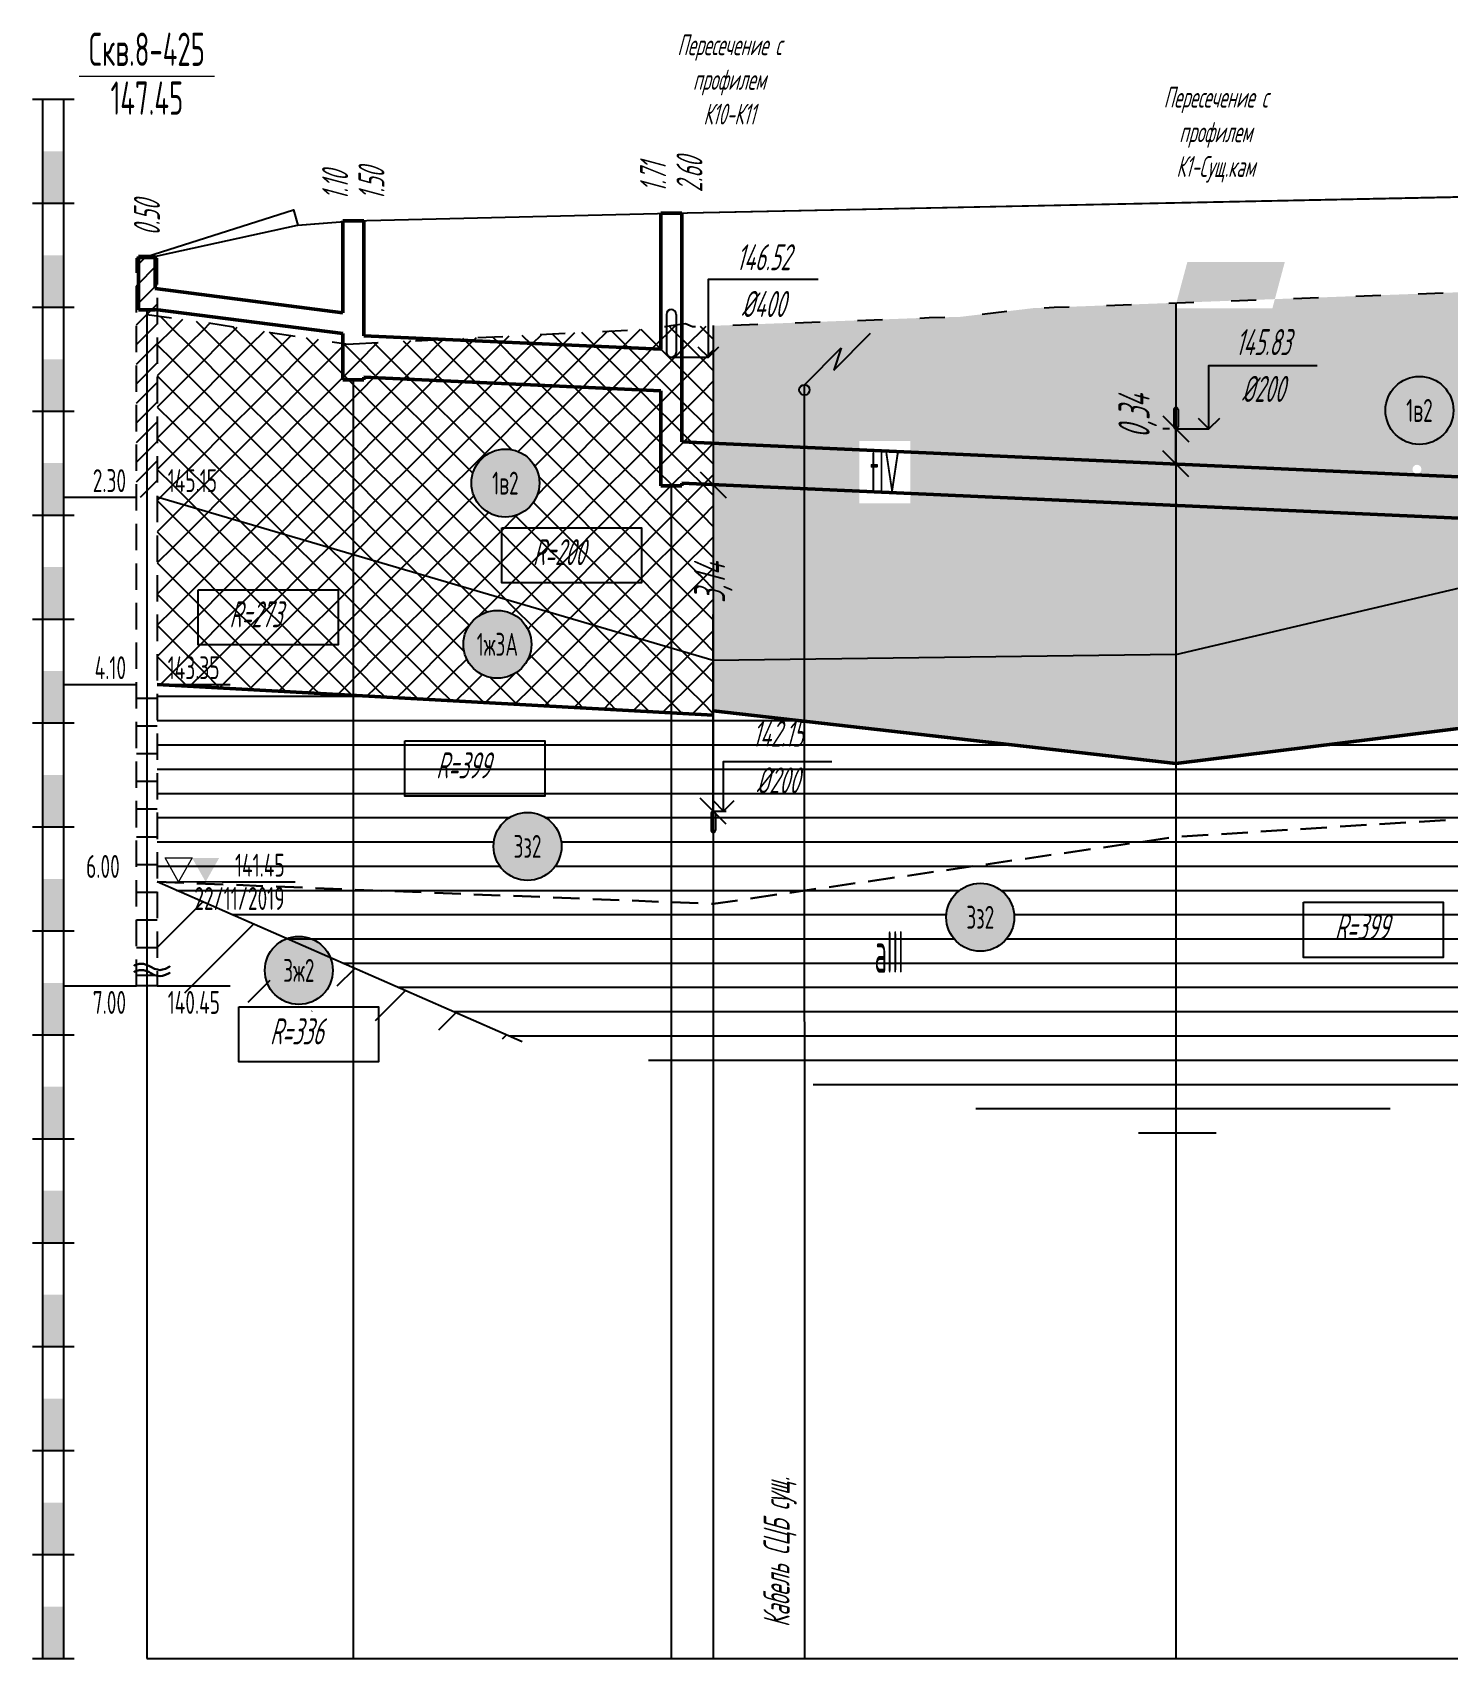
# Model space of a CAD drawing. Header units: metres. Extents: x -30 to 1753, y -860 to 400.
# Drawn here: x 1021.1 to 1157.2, y 130 to 286.4 of the extents above; entities that cross this region are included whole.
import ezdxf
from ezdxf.enums import TextEntityAlignment as Align

# ---------------------------------------------------------------- set-up
doc = ezdxf.new("R2010")
doc.units = ezdxf.units.M
doc.header["$LTSCALE"] = 0.2
doc.linetypes.add('ACAD_ISO03W100', pattern=[30, 12, -18])
doc.linetypes.add('штриховая', pattern=[19.05, 12.7, -6.35])
for name, color, linetype in [('PR_RD', 7, 'Continuous'), ('Линейка', 7, 'Continuous'), ('МГТ_ИГ_Геология', 252, 'Continuous'), ('Примыкания', 7, 'Continuous'), ('Проектная земля', 7, 'Continuous'), ('Таблица', 7, 'Continuous'), ('Трубы', 7, 'Continuous'), ('Узлы', 7, 'Continuous'), ('Чёрная земля', 7, 'ACAD_ISO03W100')]:
    doc.layers.add(name, color=color, linetype=linetype)
doc.styles.add('SPDS', font='SPDS', dxfattribs={"width": 0.7, "oblique": 15, "height": 2.5})
doc.styles.get("Standard").update_dxf_attribs({"font": 'SPDS.shx', "width": 0.7, "oblique": 15, "height": 3})
doc.styles.add('Стиль Simplex', font='simplex.shx')
doc.dimstyles.new('ISO-25', dxfattribs={"dimtxt": 2.5, "dimasz": 2.5, "dimexe": 1.25, "dimexo": 0.625, "dimtad": 1, "dimtxsty": 'Standard', "dimcen": 2.5, "dimadec": 0, "dimazin": 0, "dimtfac": 1, "dimtmove": 0, "dimatfit": 3, "dimfxl": 1, "dimarcsym": 0})
pattern_1 = [(225, (5.591, 581.8943), (3e-16, -3), [2.1213, -2.121341]), (315, (4.091, 583.3943), (3, 0), [2.1213, -2.121341]), (45, (2.591, 581.8943), (0, 3), [2.1213, -2.121341]), (135, (4.091, 580.3943), (-3, 3e-16), [2.1213, -2.121341])]
pattern_2 = [(4e-05, (1032.0937, -1209.7852), (-2e-06, 2.667), [])]

# ---------------------------------------------------------------- blocks, each defined once
blk = doc.blocks.new('_OBLIQUE')
at = {"color": 0, "linetype": 'ByBlock', "lineweight": -2}
blk.add_line((0.5, 0.5), (-0.5, -0.5), dxfattribs=at)
blk = doc.blocks.new('*D11')
at = {"layer": 'Defpoints', "color": 0, "transparency": 16777216}
for p in [(1131.06, 248.3), (1131.07, 248.3), (1131.07, 244.92)]:
    blk.add_point(p, dxfattribs=at)
at = {"layer": 'Примыкания', "color": 0, "lineweight": -2, "transparency": 16777216}
for p, q in [((1130.44, 248.3), (1129.81, 248.3)), ((1131.06, 244.92), (1131.06, 248.3)), ((1130.44, 244.92), (1129.81, 244.92))]:
    blk.add_line(p, q, dxfattribs=at)
at = {"layer": 'Примыкания', "color": 0, "lineweight": -2, "transparency": 16777216, "xscale": 2.5, "yscale": 2.5, "zscale": 2.5}
for p, rotation in [((1131.06, 248.3), 90), ((1131.06, 244.92), 270)]:
    blk.add_blockref('_OBLIQUE', p, dxfattribs=dict(at, rotation=rotation))
at = {"layer": 'Примыкания', "color": 0, "transparency": 16777216, "insert": (1127.39, 249.5), "char_height": 3, "width": 5.1, "attachment_point": 5, "rotation": 90}
blk.add_mtext('0,34', dxfattribs=at)
blk = doc.blocks.new('*D12')
at = {"layer": 'Defpoints', "color": 0, "transparency": 16777216}
for p in [(1086.57, 242.92), (1086.57, 211.53), (1086.57, 211.53)]:
    blk.add_point(p, dxfattribs=at)
at = {"layer": 'Примыкания', "color": 0, "lineweight": -2, "transparency": 16777216}
for p, q in [((1086.57, 242.92), (1086.57, 236.55)), ((1087.19, 242.92), (1087.82, 242.92)), ((1086.57, 211.53), (1086.57, 230.43)), ((1087.19, 211.53), (1087.82, 211.53))]:
    blk.add_line(p, q, dxfattribs=at)
at = {"layer": 'Примыкания', "color": 0, "lineweight": -2, "transparency": 16777216, "xscale": 2.5, "yscale": 2.5, "zscale": 2.5}
for p, rotation in [((1086.57, 242.92), 89.99634965988567), ((1086.57, 211.53), 269.9963496598857)]:
    blk.add_blockref('_OBLIQUE', p, dxfattribs=dict(at, rotation=rotation))
at = {"layer": 'Примыкания', "color": 0, "transparency": 16777216, "insert": (1086.57, 233.49), "char_height": 3, "width": 6.0625, "attachment_point": 5, "rotation": 89.9963}
blk.add_mtext('3,14', dxfattribs=at)
blk = doc.blocks.new('DN')
at = {"linetype": 'Continuous', "lineweight": 30, "flags": 128}
for points in [[(-0.126, -0.007), (-0.117, -0.002), (-0.073, 0.011), (-0.033, 0.011), (0.003, 0), (0.02, -0.007), (0.039, -0.019), (0.074, -0.037), (0.103, -0.043), (0.125, -0.048), (0.151, -0.043), (0.18, -0.036), (0.213, -0.019), (0.223, -0.012)], [(-0.126, -0.068), (-0.117, -0.063), (-0.073, -0.05), (-0.033, -0.05), (0.003, -0.059), (0.02, -0.067), (0.039, -0.079), (0.074, -0.098), (0.103, -0.103), (0.125, -0.108), (0.151, -0.103), (0.18, -0.095), (0.213, -0.079), (0.223, -0.072)]]:
    blk.add_lwpolyline(points, dxfattribs=at)
blk = doc.blocks.new('круг1_-30_2')
at = {"layer": 'МГТ_ИГ_Геология', "true_color": 0xffffff}
blk.add_hatch(color=7, dxfattribs=at).paths.add_polyline_path([(-0.327, 0, 1), (0.327, 0, 1)])
at = {"color": 7, "lineweight": 25}
blk.add_circle((0, 0), 0.327, dxfattribs=at)
at = {"color": 7, "lineweight": 25, "style": 'Стиль Simplex', "width": 0.590909}
blk.add_text('1в2', height=0.22, dxfattribs=at).set_placement((0, 0), align=Align.MIDDLE_CENTER)
blk = doc.blocks.new('круг1_-26_3')
at = {"true_color": 0xffffff}
blk.add_hatch(color=7, dxfattribs=at).paths.add_polyline_path([(-0.327, 0, 1), (0.327, 0, 1)])
at = {"color": 7, "lineweight": 25}
blk.add_circle((0, 0), 0.327, dxfattribs=at)
at = {"color": 7, "lineweight": 25, "style": 'Стиль Simplex', "width": 0.590909}
blk.add_text('1ж3А', height=0.22, dxfattribs=at).set_placement((0, 0), align=Align.MIDDLE_CENTER)
blk = doc.blocks.new('круг3_-25_2')
at = {"true_color": 0xffffff}
blk.add_hatch(color=7, dxfattribs=at).paths.add_polyline_path([(-0.327, 0, 1), (0.327, 0, 1)])
at = {"color": 7, "lineweight": 25}
blk.add_circle((0, 0), 0.327, dxfattribs=at)
at = {"color": 18, "lineweight": 25, "true_color": 0x000000, "style": 'Стиль Simplex', "width": 0.590909}
blk.add_text('3з2', height=0.22, dxfattribs=at).set_placement((0, 0), align=Align.MIDDLE_CENTER)
blk = doc.blocks.new('круг3_-26_2')
at = {"true_color": 0xffffff}
blk.add_hatch(color=7, dxfattribs=at).paths.add_polyline_path([(-0.327, 0, 1), (0.327, 0, 1)])
at = {"color": 7, "lineweight": 25}
blk.add_circle((0, 0), 0.327, dxfattribs=at)
at = {"color": 7, "lineweight": 25, "style": 'Стиль Simplex', "width": 0.590909}
blk.add_text('3ж2', height=0.22, dxfattribs=at).set_placement((0, 0), align=Align.MIDDLE_CENTER)
blk = doc.blocks.new('usl_1')
for p, q in [((2.83, 1.41), (6.36, 4.95)), ((0, 0), (3.54, 3.54)), ((3.54, 3.54), (2.83, 1.41))]:
    blk.add_line(p, q)
blk.add_circle((0, -0.5), 0.5)

msp = doc.modelspace()

# ---------------------------------------------------------------- hatches: boundary and pattern name
at = {"layer": 'МГТ_ИГ_Геология'}
h = msp.add_hatch(dxfattribs=at)
h.set_pattern_fill('CONSIST', color=252, scale=0.42, style=0, pattern_type=2)
h.set_pattern_definition([(45, (1032.0937, -1209.7852), (-0.9429269, 0.9429269), [])])
h.paths.add_polyline_path([(1031.094, 264.715), (1033.094, 264.715), (1033.094, 241.715), (1031.094, 241.715)])
h = msp.add_hatch(dxfattribs=at)
h.set_pattern_fill('GR24', color=256, scale=10, style=0, pattern_type=2)
h.set_pattern_definition(pattern_1)
h.paths.add_polyline_path([(1131.073, 260.423), (1119.371, 259.987), (1117.359, 259.911), (1110.321, 259.07), (1107.348, 258.993), (1086.573, 258.212), (1086.573, 226.008), (1086.575, 226.008), (1131.072, 226.601)])
h.paths.add_polyline_path([(1131.072, 226.601), (1086.575, 226.008), (1086.573, 226.004), (1086.573, 221.169), (1131.071, 216.091)])
h.paths.add_polyline_path([(1169.973, 261.836), (1162.723, 261.616), (1158.847, 261.457), (1131.073, 260.423), (1131.073, 226.601), (1169.973, 235.738)])
edge = h.paths.add_edge_path(flags=16)
edge.add_arc((1154.254, 244.409), 0.431, 0, 360)
h.paths.add_polyline_path([(1169.973, 235.738), (1131.073, 226.601), (1131.073, 216.091), (1169.973, 220.911)])
h.paths.add_polyline_path([(1252.313, 255.078), (1252.313, 265.3), (1250.98, 264.899), (1249.1, 264.778), (1240.038, 264.44), (1221.472, 264.257), (1215.41, 263.9), (1213.851, 263.788), (1191.028, 262.783), (1180.304, 262.284), (1177.828, 262.068), (1169.973, 261.836), (1169.973, 235.738)])
edge = h.paths.add_edge_path()
edge.add_line((1252.313, 255.078), (1169.973, 235.738))
edge.add_line((1169.973, 235.738), (1169.973, 220.911))
edge.add_line((1169.973, 220.911), (1240.25, 229.619))
edge.add_arc((1243.118, 228.041), 3.273, 42.94197, 151.1849, ccw=False)
edge.add_line((1245.514, 230.271), (1252.313, 231.114))
edge.add_line((1252.313, 231.114), (1252.313, 255.078))
edge = h.paths.add_edge_path(flags=16)
edge.add_arc((1198.918, 233.763), 3.273, 0, 360)
h.paths.add_polyline_path([(1100.63, 241.138), (1105.525, 241.138), (1105.525, 247.138), (1100.63, 247.138)], flags=16)
h.paths.add_polyline_path([(1152.188, 242.759), (1156.321, 242.759)], flags=16)
h.paths.add_polyline_path([(1130.976, 259.896), (1140.351, 259.896), (1141.543, 264.345), (1132.168, 264.345)])
h.paths.add_polyline_path([(1182.485, 243.719), (1187.38, 243.719), (1187.38, 249.719), (1182.485, 249.719)], flags=16)
h.paths.add_polyline_path([(1196.016, 232.113), (1201.82, 232.113), (1201.82, 235.413), (1196.016, 235.413)], flags=16)
h = msp.add_hatch(dxfattribs=at)
h.set_pattern_fill('GR24', color=256, scale=10, style=0, pattern_type=2)
h.set_pattern_definition(pattern_1)
h.paths.add_polyline_path([(1082.533, 258.227), (1081.996, 258.159), (1080.352, 257.893), (1051.946, 256.476), (1051.439, 256.445), (1036.112, 258.774), (1033.094, 259.166), (1033.094, 241.715), (1082.533, 227.195)])
h.paths.add_polyline_path([(1069.849, 243.078, -1), (1063.303, 243.078, -1)], flags=16)
h.paths.add_polyline_path([(1033.094, 241.715), (1033.094, 223.715), (1082.533, 220.981), (1082.533, 227.195)])
h.paths.add_polyline_path([(1069.078, 227.565, -1), (1062.533, 227.565, -1)], flags=16)
h.paths.add_polyline_path([(1086.573, 258.212), (1084.579, 258.137), (1083.901, 258.418), (1082.533, 258.227), (1082.533, 227.195), (1086.57, 226.009)])
h.paths.add_polyline_path([(1086.573, 226.008), (1086.57, 226.004), (1086.57, 226.009), (1082.533, 227.195), (1082.533, 220.981), (1086.572, 220.758), (1086.572, 221.169), (1086.573, 221.169)])
h.paths.add_polyline_path([(1064.509, 241.428), (1068.643, 241.428), (1068.643, 244.728), (1064.509, 244.728)], flags=8)
h.paths.add_polyline_path([(1033.544, 241.665), (1040.587, 241.665), (1040.587, 244.965), (1033.544, 244.965)], flags=24)
h.paths.add_polyline_path([(1062.903, 225.915), (1068.708, 225.915), (1068.708, 229.215), (1062.903, 229.215)], flags=24)
h.paths.add_polyline_path([(1033.544, 223.665), (1040.834, 223.665), (1040.834, 226.965), (1033.544, 226.965)], flags=25)
h = msp.add_hatch(dxfattribs=at)
h.set_pattern_fill('CONSIST', color=252, scale=0.84, angle=-44.99996, style=0, pattern_type=2)
h.set_pattern_definition(pattern_2)
h.paths.add_polyline_path([(1031.094, 223.715), (1033.094, 223.715), (1033.094, 204.715), (1031.094, 204.715)])
h = msp.add_hatch(dxfattribs=at)
h.set_pattern_fill('GR07', color=256, scale=10, style=0, pattern_type=2)
h.set_pattern_definition([(0, (2.501, 581.894), (0, 7), [16.33, 0]), (0, (2.501, 584.224), (0, 7), [16.33, 0]), (0, (2.501, 586.564), (0, 7), [16.33, 0])])
h.paths.add_polyline_path([(1082.533, 220.981), (1033.094, 223.715), (1033.094, 204.715), (1082.533, 202.759)])
h.paths.add_polyline_path([(1071.978, 208.127, -1), (1065.432, 208.127, -1)], flags=16)
h.paths.add_polyline_path([(1082.533, 202.759), (1033.094, 204.715), (1046.769, 198.722, -0.2836906), (1049.918, 197.342), (1068.204, 189.328), (1082.533, 187.248)])
h.paths.add_polyline_path([(1086.572, 220.758), (1082.533, 220.981), (1082.533, 202.759), (1086.573, 202.599)])
h.paths.add_polyline_path([(1086.573, 202.599), (1082.533, 202.759), (1082.533, 187.248), (1086.573, 186.661)])
h.paths.add_polyline_path([(1131.071, 209.039), (1086.573, 202.599), (1086.573, 186.661), (1131.07, 180.032)])
h.paths.add_polyline_path([(1108.981, 201.309, -1), (1115.527, 201.309, -1)], flags=16)
h.paths.add_polyline_path([(1131.071, 209.039), (1131.071, 216.091), (1086.573, 221.169), (1086.573, 202.599)])
h.paths.add_polyline_path([(1169.973, 211.471), (1169.973, 220.911), (1131.073, 216.091), (1131.073, 209.04)])
h.paths.add_polyline_path([(1169.973, 211.471), (1131.073, 209.04), (1131.073, 180.032), (1169.973, 185.443)])
h.paths.add_polyline_path([(1197.794, 218.091), (1196.42, 224.188), (1169.973, 220.911), (1169.973, 211.471), (1199.156, 213.296)])
h.paths.add_polyline_path([(1201.312, 206.875), (1199.447, 212.273), (1199.156, 213.296), (1169.973, 211.471), (1169.973, 185.443), (1211.563, 191.228), (1209.607, 192.367), (1207.538, 194.645), (1205.423, 197.918), (1203.326, 202.042)])
h.paths.add_polyline_path([(1194.929, 204.63, -1), (1188.383, 204.63, -1)], flags=16)
h.paths.add_polyline_path([(1033.544, 204.665), (1038.606, 204.665), (1038.606, 207.965), (1033.544, 207.965)], flags=24)
h.paths.add_polyline_path([(1101.088, 194.977), (1105.755, 194.977), (1105.755, 200.977), (1101.088, 200.977)], flags=24)
h.paths.add_polyline_path([(1189.62, 202.98), (1193.692, 202.98), (1193.692, 206.28), (1189.62, 206.28)], flags=8)
h.paths.add_polyline_path([(1182.943, 197.558), (1187.61, 197.558), (1187.61, 203.558), (1182.943, 203.558)], flags=24)
at = {"layer": 'МГТ_ИГ_Геология', "true_color": 0x0000ff}
msp.add_hatch(color=5, dxfattribs=at).paths.add_polyline_path([(1037.744, 204.715), (1036.444, 207.015), (1039.044, 207.015)])
at = {"layer": 'МГТ_ИГ_Геология'}
h = msp.add_hatch(dxfattribs=at)
h.set_pattern_fill('CONSIST', color=252, scale=0.84, angle=-44.99996, style=0, pattern_type=2)
h.set_pattern_definition(pattern_2)
h.paths.add_polyline_path([(1031.094, 204.715), (1033.094, 204.715), (1033.094, 194.715), (1031.094, 194.715)])
h = msp.add_hatch(dxfattribs=at)
h.set_pattern_fill('GR38', color=256, scale=10, style=0, pattern_type=2)
h.set_pattern_definition([(45, (2.591, 595.894), (0, 21), [9.8995, -19.799]), (45, (16.591, 581.894), (0, 21), [9.8995, -19.799]), (45, (2.591, 581.894), (0, 21), [14.142, -15.5565]), (45, (12.591, 591.894), (0, 21), [15.556, -14.1425]), (45, (9.591, 581.894), (0, 21), [19.799, -9.8995]), (45, (2.591, 588.894), (0, 21), [19.799, -9.8995])])
h.paths.add_polyline_path([(1033.094, 204.715), (1033.094, 196.292), (1033.124, 196.285), (1033.094, 196.291), (1033.094, 195.692), (1033.124, 195.685), (1033.094, 195.69), (1033.094, 194.715), (1031.094, 194.715), (1045.675, 192.598, -0.2760295), (1043.953, 195.481, -0.3738287), (1046.769, 198.722)])
h.paths.add_polyline_path([(1049.918, 197.342, -0.1523905), (1050.499, 195.481, -0.3553123), (1047.892, 192.276), (1068.204, 189.328)])
h.paths.add_polyline_path([(1033.544, 191.465), (1040.834, 191.465), (1040.834, 194.765), (1033.544, 194.765)], flags=9)

# ---------------------------------------------------------------- linework, layer by layer
at = {"layer": 'Линейка'}
for p, q in [((1021.094, 280), (1025.094, 280)), ((1022.094, 150), (1022.094, 280)), ((1024.094, 150), (1024.094, 280)), ((1021.094, 270), (1025.094, 270)), ((1021.094, 260), (1025.094, 260)), ((1022.094, 130), (1022.094, 260)), ((1024.094, 130), (1024.094, 260)), ((1021.094, 250), (1025.094, 250)), ((1021.094, 240), (1025.094, 240)), ((1021.094, 230), (1025.094, 230)), ((1021.094, 220), (1025.094, 220)), ((1021.094, 210), (1025.094, 210)), ((1021.094, 200), (1025.094, 200)), ((1021.094, 190), (1025.094, 190)), ((1021.094, 180), (1025.094, 180)), ((1021.094, 170), (1025.094, 170)), ((1021.094, 160), (1025.094, 160)), ((1021.094, 150), (1025.094, 150)), ((1022.094, 150), (1024.094, 150)), ((1021.094, 140), (1025.094, 140)), ((1021.094, 130), (1025.094, 130)), ((1022.094, 130), (1024.094, 130))]:
    msp.add_line(p, q, dxfattribs=at)
for points in [[(1022.094, 270), (1022.094, 275), (1024.094, 270), (1024.094, 275)], [(1022.094, 260), (1022.094, 265), (1024.094, 260), (1024.094, 265)], [(1022.094, 250), (1022.094, 255), (1024.094, 250), (1024.094, 255)], [(1022.094, 240), (1022.094, 245), (1024.094, 240), (1024.094, 245)], [(1022.094, 230), (1022.094, 235), (1024.094, 230), (1024.094, 235)], [(1022.094, 220), (1022.094, 225), (1024.094, 220), (1024.094, 225)], [(1022.094, 210), (1022.094, 215), (1024.094, 210), (1024.094, 215)], [(1022.094, 200), (1022.094, 205), (1024.094, 200), (1024.094, 205)], [(1022.094, 190), (1022.094, 195), (1024.094, 190), (1024.094, 195)], [(1022.094, 180), (1022.094, 185), (1024.094, 180), (1024.094, 185)], [(1022.094, 170), (1022.094, 175), (1024.094, 170), (1024.094, 175)], [(1022.094, 160), (1022.094, 165), (1024.094, 160), (1024.094, 165)], [(1022.094, 150), (1022.094, 155), (1024.094, 150), (1024.094, 155)], [(1022.094, 140), (1022.094, 145), (1024.094, 140), (1024.094, 145)], [(1022.094, 130), (1022.094, 135), (1024.094, 130), (1024.094, 135)]]:
    msp.add_solid(points, dxfattribs=at)
at = {"layer": 'МГТ_ИГ_Геология', "linetype": 'Continuous', "lineweight": 0}
for p, q in [((1025.594, 282.215), (1038.594, 282.215)), ((1032.094, 241.715), (1032.094, 223.715))]:
    msp.add_line(p, q, dxfattribs=at)
at = {"layer": 'МГТ_ИГ_Геология', "linetype": 'Continuous', "lineweight": 25}
for p, q in [((1024.094, 241.715), (1031.094, 241.715)), ((1024.094, 223.715), (1031.094, 223.715)), ((1033.094, 223.715), (1040.094, 223.715)), ((1039.344, 204.715), (1046.344, 204.715)), ((1024.094, 194.715), (1031.094, 194.715)), ((1033.094, 194.715), (1040.094, 194.715))]:
    msp.add_line(p, q, dxfattribs=at)
at = {"layer": 'МГТ_ИГ_Геология', "color": 252, "linetype": 'штриховая', "lineweight": 25}
msp.add_lwpolyline([(1031.094, 264.715), (1033.094, 264.715), (1033.094, 194.715), (1031.094, 194.715), (1031.094, 264.715), (1031.094, 264.715)], close=True, dxfattribs=at)
at = {"layer": 'МГТ_ИГ_Геология', "flags": 128}
for points in [[(1131.073, 260.423), (1131.07, 180.032)], [(1131.073, 260.423), (1131.07, 180.032)], [(1086.573, 258.227), (1086.573, 186.66)], [(1086.573, 258.227), (1086.573, 186.66)]]:
    msp.add_lwpolyline(points, dxfattribs=at)
at = {"layer": 'МГТ_ИГ_Геология', "linetype": 'Continuous', "lineweight": 25, "flags": 128}
for points in [[(1131.073, 226.601), (1252.313, 255.078)], [(1131.073, 226.601), (1252.313, 255.078)], [(1086.575, 226.008), (1033.094, 241.715)], [(1086.575, 226.008), (1033.094, 241.715)], [(1131.073, 226.601), (1086.573, 226.008)], [(1131.073, 226.601), (1086.573, 226.008)], [(1068.204, 189.328), (1033.094, 204.715)], [(1068.204, 189.328), (1033.094, 204.715)]]:
    msp.add_lwpolyline(points, dxfattribs=at)
at = {"layer": 'МГТ_ИГ_Геология'}
for points in [[(1066.222, 238.785), (1079.664, 238.785), (1079.664, 233.49), (1066.222, 233.49)], [(1037.033, 232.802), (1050.476, 232.802), (1050.476, 227.508), (1037.033, 227.508)], [(1056.917, 218.269), (1070.359, 218.269), (1070.359, 212.974), (1056.917, 212.974)], [(1143.347, 202.747), (1156.789, 202.747), (1156.789, 197.452), (1143.347, 197.452)], [(1040.943, 192.681), (1054.385, 192.681), (1054.385, 187.386), (1040.943, 187.386)]]:
    msp.add_lwpolyline(points, close=True, dxfattribs=at)
at = {"layer": 'МГТ_ИГ_Геология', "linetype": 'Continuous', "lineweight": 50, "flags": 128}
for points in [[(1131.073, 216.091), (1252.313, 231.114)], [(1131.073, 216.091), (1252.313, 231.114)], [(1086.57, 220.758), (1033.094, 223.715)], [(1086.57, 220.758), (1033.094, 223.715)], [(1131.073, 216.091), (1086.573, 221.169)], [(1131.073, 216.091), (1086.573, 221.169)]]:
    msp.add_lwpolyline(points, dxfattribs=at)
at = {"layer": 'МГТ_ИГ_Геология', "color": 5, "linetype": 'штриховая', "lineweight": 30, "true_color": 0x0000ff, "flags": 128}
msp.add_lwpolyline([(1033.094, 204.715), (1086.573, 202.599), (1131.073, 209.04), (1252.313, 216.619)], dxfattribs=at)
msp.add_lwpolyline([(1033.094, 204.715), (1086.573, 202.599), (1131.073, 209.04), (1252.313, 216.619)], dxfattribs=at)
at = {"layer": 'МГТ_ИГ_Геология', "color": 5, "linetype": 'Continuous', "lineweight": 0, "true_color": 0x0000ff, "flags": 128}
msp.add_lwpolyline([(1033.094, 204.715), (1046.344, 204.715), (1035.144, 204.715), (1033.844, 207.015), (1036.444, 207.015), (1035.144, 204.715)], dxfattribs=at)
at = {"layer": 'Примыкания'}
for p, q in [((1082.075, 259.313), (1082.075, 255.649)), ((1082.991, 259.313), (1082.991, 255.649)), ((1130.864, 250.147), (1130.864, 248.505)), ((1131.07, 250.249), (1131.07, 130)), ((1131.275, 250.147), (1131.275, 248.505)), ((1086.363, 211.321), (1086.363, 209.679)), ((1086.773, 211.321), (1086.773, 209.679)), ((1086.568, 209.474), (1086.568, 130))]:
    msp.add_line(p, q, dxfattribs=at)
at = {"layer": 'Примыкания', "flags": 128}
for points in [[(1082.533, 255.191), (1086.099, 255.191), (1086.099, 262.701), (1096.674, 262.701)], [(1085.099, 256.191), (1086.099, 255.191), (1087.099, 256.191)], [(1131.07, 248.3), (1134.25, 248.3), (1134.25, 254.375), (1144.65, 254.375)], [(1135.25, 249.3), (1134.25, 248.3), (1133.25, 249.3)], [(1086.568, 211.526), (1087.568, 211.526), (1087.568, 216.285), (1097.968, 216.285)], [(1086.568, 212.526), (1087.568, 211.526), (1088.568, 212.526)]]:
    msp.add_lwpolyline(points, dxfattribs=at)
at = {"layer": 'Примыкания'}
for centre, radius, start, end in [((1082.533, 259.313), 0.458, 360, 180), ((1082.533, 255.649), 0.458, 180, 0), ((1131.07, 250.147), 0.205, 0, 180), ((1131.07, 248.505), 0.205, 180, 0), ((1086.568, 211.321), 0.205, 360, 180), ((1086.568, 209.679), 0.205, 180, 0)]:
    msp.add_arc(centre, radius, start, end, dxfattribs=at)
at = {"layer": 'Проектная земля', "flags": 128}
for points in [[(1082.533, 269.05), (1169.973, 270.866)], [(1082.533, 269.052), (1169.973, 270.843)], [(1032.094, 264.887), (1046.188, 269.382), (1046.597, 267.89), (1051.946, 268.298)], [(1051.946, 268.298), (1082.533, 269.052)], [(1032.094, 264.715), (1046.593, 267.889), (1051.946, 268.298)], [(1051.946, 268.298), (1082.533, 269.05)]]:
    msp.add_lwpolyline(points, dxfattribs=at)
at = {"layer": 'Таблица'}
msp.add_line((1032.094, 130), (1252.43, 130), dxfattribs=at)
at = {"layer": 'Трубы', "lineweight": 50, "flags": 128}
for points in [[(1032.894, 261.785), (1050.946, 259.462)], [(1032.894, 259.784), (1050.946, 257.462)], [(1052.946, 257.253), (1081.533, 255.967)], [(1052.946, 253.253), (1081.533, 251.967)], [(1083.533, 247.055), (1168.973, 243.21)], [(1083.533, 243.055), (1168.973, 239.21)]]:
    msp.add_lwpolyline(points, dxfattribs=at)
at = {"layer": 'Узлы', "lineweight": 50}
for p, q in [((1081.533, 269.052), (1083.533, 269.052)), ((1081.533, 269.052), (1081.533, 255.967)), ((1083.533, 269.052), (1083.533, 247.055)), ((1050.946, 268.298), (1052.946, 268.298)), ((1050.946, 268.298), (1050.946, 259.462)), ((1052.946, 268.298), (1052.946, 257.253)), ((1031.294, 264.887), (1032.894, 264.887)), ((1031.294, 264.887), (1031.294, 259.747)), ((1032.894, 264.887), (1032.894, 261.785)), ((1031.294, 259.747), (1032.894, 259.747)), ((1032.894, 259.784), (1032.894, 259.747)), ((1050.946, 257.462), (1050.946, 253.008)), ((1050.946, 253.008), (1052.946, 253.008)), ((1052.946, 253.253), (1052.946, 253.008)), ((1081.533, 251.967), (1081.533, 242.81)), ((1081.533, 242.81), (1083.533, 242.81)), ((1083.533, 243.055), (1083.533, 242.81))]:
    msp.add_line(p, q, dxfattribs=at)
at = {"layer": 'Узлы', "color": 252}
msp.add_line((1032.094, 259.747), (1032.094, 130), dxfattribs=at)
at = {"layer": 'Узлы'}
for p, q in [((1051.946, 253.008), (1051.946, 130)), ((1095.323, 252.541), (1095.333, 130)), ((1082.533, 242.81), (1082.533, 130))]:
    msp.add_line(p, q, dxfattribs=at)
at = {"layer": 'Чёрная земля', "flags": 128}
for points in [[(1082.533, 258.227), (1083.901, 258.418), (1084.579, 258.137), (1107.348, 258.993), (1110.321, 259.07), (1117.359, 259.911), (1119.371, 259.987), (1158.847, 261.457), (1162.723, 261.616), (1169.973, 261.836)], [(1082.533, 258.227), (1083.901, 258.418), (1084.579, 258.137), (1107.348, 258.993), (1110.321, 259.07), (1117.359, 259.911), (1119.371, 259.987), (1158.847, 261.457), (1162.723, 261.616), (1169.973, 261.836)], [(1032.094, 259.296), (1036.112, 258.774), (1051.439, 256.445), (1051.946, 256.476)], [(1032.094, 259.296), (1036.112, 258.774), (1051.439, 256.445), (1051.946, 256.476)], [(1051.946, 256.476), (1080.352, 257.893), (1081.996, 258.159), (1082.533, 258.227)], [(1051.946, 256.476), (1080.352, 257.893), (1081.996, 258.159), (1082.533, 258.227)]]:
    msp.add_lwpolyline(points, dxfattribs=at)

# ---------------------------------------------------------------- block references
at = {"layer": 'PR_RD'}
msp.add_blockref('usl_1', (1095.333, 252.541), dxfattribs=at)
at = {"layer": 'МГТ_ИГ_Геология', "xscale": 10, "yscale": 10, "zscale": 10}
for name, p in [('круг1_-30_2', (1154.496, 250.068)), ('круг1_-30_2', (1066.576, 243.078)), ('круг1_-26_3', (1065.805, 227.565)), ('круг3_-25_2', (1068.705, 208.127)), ('круг3_-25_2', (1112.254, 201.309)), ('круг3_-26_2', (1046.709, 196.196)), ('DN', (1032.094, 196.715))]:
    msp.add_blockref(name, p, dxfattribs=at)

# ---------------------------------------------------------------- texts
at = {"layer": 'МГТ_ИГ_Геология', "lineweight": 25, "style": 'Стиль Simplex', "width": 0.5625}
msp.add_text('Скв.8-425', height=3.2, dxfattribs=at).set_placement((1032.094, 283.215), align=Align.CENTER)
msp.add_text('147.45', height=3.2, dxfattribs=at).set_placement((1032.094, 281.715), align=Align.TOP_CENTER)
at = {"layer": 'МГТ_ИГ_Геология', "lineweight": 30, "style": 'Стиль Simplex', "width": 0.4}
for s, p in [('tIV', (1101.63, 244.138)), ('aIII', (1102.088, 197.977))]:
    msp.add_text(s, height=4, dxfattribs=at).set_placement(p, align=Align.MIDDLE_LEFT)
at = {"layer": 'МГТ_ИГ_Геология', "lineweight": 25, "style": 'Стиль Simplex', "width": 0.590909}
for s, p in [('2.30', (1030.094, 242.215)), ('4.10', (1030.094, 224.215))]:
    msp.add_text(s, height=2.2, dxfattribs=at).set_placement(p, align=Align.RIGHT)
for s, p in [('145.15', (1034.094, 242.215)), ('143.35', (1034.094, 224.215)), ('6.00', (1026.251, 205.097))]:
    msp.add_text(s, height=2.2, dxfattribs=at).set_placement(p)
at = {"layer": 'МГТ_ИГ_Геология', "color": 5, "lineweight": 25, "true_color": 0x0000ff, "style": 'Стиль Simplex', "width": 0.590909}
msp.add_text('141.45', height=2.2, dxfattribs=at).set_placement((1045.344, 205.215), align=Align.RIGHT)
msp.add_text('22/11/2019', height=2.2, dxfattribs=at).set_placement((1045.344, 204.215), align=Align.TOP_RIGHT)
at = {"layer": 'МГТ_ИГ_Геология', "lineweight": 25, "style": 'Стиль Simplex', "width": 0.590909}
msp.add_text('7.00', height=2.2, dxfattribs=at).set_placement((1030.094, 194.215), align=Align.TOP_RIGHT)
msp.add_text('140.45', height=2.2, dxfattribs=at).set_placement((1034.094, 194.215), align=Align.TOP_LEFT)
at = {"layer": 'МГТ_ИГ_Геология', "lineweight": 25, "char_height": 2, "attachment_point": 1}
for s, insert in [('\\pxqc;Пересечение с профилем К10-К11', (1082.185, 286.244)), ('\\pxqc;Пересечение с профилем К10-К11', (1082.185, 286.244)), ('\\pxqc;Пересечение с профилем К1-Сущ.кам', (1128.96, 281.204)), ('\\pxqc;Пересечение с профилем К1-Сущ.кам', (1128.96, 281.204))]:
    msp.add_mtext_dynamic_manual_height_columns(s, width=11.83752, gutter_width=15, heights=[0], dxfattribs=dict(at, insert=insert))
at = {"layer": 'МГТ_ИГ_Геология', "char_height": 2.5, "attachment_point": 1}
for s, insert in [('R=200', (1069.21, 237.686)), ('R=273', (1040.022, 231.704)), ('R=399', (1059.906, 217.17)), ('R=399', (1146.335, 201.648)), ('R=336', (1043.931, 191.582))]:
    msp.add_mtext_dynamic_manual_height_columns(s, width=10.09698, gutter_width=15, heights=[0], dxfattribs=dict(at, insert=insert))
at = {"layer": 'Примыкания', "style": 'SPDS', "oblique": 15, "width": 0.7}
for s, p in [('146.52', (1091.387, 264.808)), ('%%C400', (1091.387, 260.308)), ('145.83', (1139.45, 256.639)), ('%%C200', (1139.45, 252.139)), ('142.15', (1092.768, 218.971)), ('%%C200', (1092.768, 214.471))]:
    msp.add_text(s, height=2.5, dxfattribs=at).set_placement(p, align=Align.MIDDLE_CENTER)
at = {"layer": 'Таблица', "oblique": 15, "width": 0.7}
msp.add_text('Кабель СЦБ сущ.', height=2.5, rotation=90, dxfattribs=at).set_placement((1093.904, 133.017))
at = {"layer": 'Узлы', "oblique": 15, "width": 0.7}
for s, p in [('1.50', (1052.446, 270.298)), ('2.60', (1083.033, 271.052))]:
    msp.add_text(s, height=2.5, rotation=90, dxfattribs=at).set_placement(p, align=Align.TOP_LEFT)
for s, p in [('1.71', (1082.033, 271.052)), ('1.10', (1051.446, 270.298))]:
    msp.add_text(s, height=2.5, rotation=90, dxfattribs=at).set_placement(p)
msp.add_text('0.50', height=2.5, rotation=90, dxfattribs=at).set_placement((1032.094, 266.887), align=Align.MIDDLE_LEFT)

# ---------------------------------------------------------------- dimensions: what is measured, and where the dimension line sits
at = {"layer": 'Примыкания'}
for base, p1, p2, angle, override, picture, middle in [((1131.056, 248.3), (1131.07, 244.916), (1131.07, 248.3), 90, {"dimlfac": 0.1, "dimblk": 'OBLIQUE', "dimtmove": 2}, '*D11', (1127.387, 249.503)), ((1086.57, 211.526), (1086.57, 242.918), (1086.568, 211.526), 269.99635, {"dimlfac": 0.1, "dimtxsty": 'Standard', "dimblk": 'OBLIQUE', "dimtmove": 2}, '*D12', (1086.568, 233.489))]:
    dim = msp.add_linear_dim(base=base, p1=p1, p2=p2, angle=angle, dimstyle='ISO-25', override=override, dxfattribs=at)
    dim.commit()
    dim.dimension.update_dxf_attribs({"geometry": picture, "text_midpoint": middle, "dimtype": 161})

doc.saveas('drawing.dxf')
